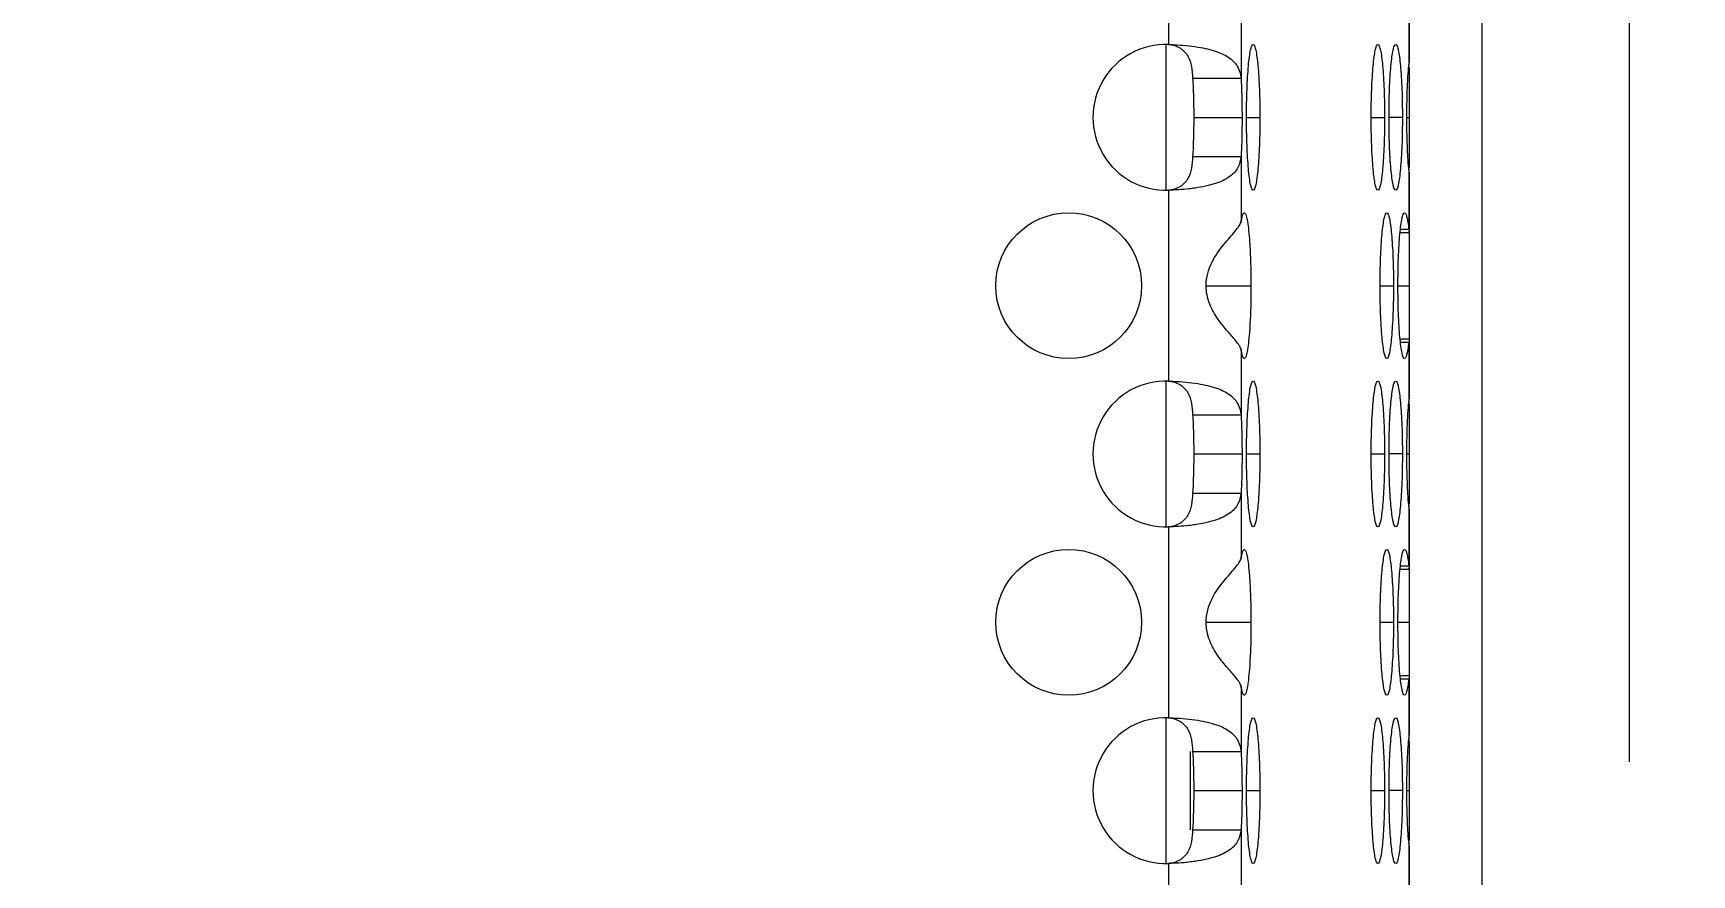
# Model space of a CAD drawing. Header units: millimetres. Extents: x 0 to 2524, y 0 to 1785.
# Drawn here: x 1441.5 to 1475.66, y 1371.59 to 1388.91 of the extents above; entities that cross this region are included whole.
import ezdxf

# ---------------------------------------------------------------- set-up
doc = ezdxf.new("R2010")
doc.units = ezdxf.units.MM
doc.header["$LTSCALE"] = 0.1
doc.layers.get('0').update_dxf_attribs({"lineweight": 13})
doc.layers.get('Defpoints').update_dxf_attribs({"lineweight": 9})
doc.layers.add('标注', color=251, linetype='Continuous', lineweight=9)
doc.styles.get("Standard").update_dxf_attribs({"font": 'arial.ttf'})
doc.dimstyles.new('STANDARD 8.5', dxfattribs={"dimscale": 8.5, "dimtxt": 2.5, "dimasz": 1.5, "dimexe": 0.5, "dimexo": 0.5, "dimgap": 0.5, "dimtad": 1, "dimtoh": 1, "dimdec": 1, "dimzin": 12, "dimdsep": 46, "dimtxsty": 'Standard', "dimcen": 0, "dimclrd": 256, "dimclre": 256, "dimclrt": 256, "dimadec": 0, "dimazin": 0, "dimtp": 0.01, "dimtm": 0.01, "dimtfac": 1, "dimtdec": 1, "dimtofl": 0, "dimtmove": 0, "dimatfit": 3, "dimfxl": 1, "dimtolj": 1, "dimtzin": 4, "dimlwd": -1, "dimlwe": -1, "dimarcsym": 0})

# ---------------------------------------------------------------- blocks, each defined once
blk = doc.blocks.new('*D14')
at = {"layer": 'Defpoints', "color": 0, "transparency": 16777216}
for p in [(1474.381, 1485.816), (1091.84, 1384.812), (1474.381, 1369.667)]:
    blk.add_point(p, dxfattribs=at)
at = {"layer": '标注', "transparency": 16777216}
for p, q in [((1091.84, 1389.062), (1091.84, 1490.066)), ((1474.381, 1373.917), (1474.381, 1490.066)), ((1104.59, 1485.816), (1461.631, 1485.816))]:
    blk.add_line(p, q, dxfattribs=at)
for points in [[(1104.59, 1487.941), (1104.59, 1483.691), (1091.84, 1485.816)], [(1461.631, 1487.941), (1461.631, 1483.691), (1474.381, 1485.816)]]:
    blk.add_solid(points, dxfattribs=at)
at = {"layer": '标注', "transparency": 16777216, "insert": (1283.111, 1500.923), "char_height": 21.25, "attachment_point": 5}
blk.add_mtext('\\A1;383', dxfattribs=at)
blk = doc.blocks.new('*D15')
at = {"layer": 'Defpoints', "color": 0, "transparency": 16777216}
for p in [(1469.84, 1414.968), (1531.24, 1414.968), (1469.84, 1206.968)]:
    blk.add_point(p, dxfattribs=at)
at = {"layer": '标注', "transparency": 16777216}
for p, q in [((1474.09, 1414.968), (1535.49, 1414.968)), ((1531.24, 1219.718), (1531.24, 1402.218)), ((1474.09, 1206.968), (1535.49, 1206.968))]:
    blk.add_line(p, q, dxfattribs=at)
for points in [[(1529.115, 1402.218), (1533.365, 1402.218), (1531.24, 1414.968)], [(1529.115, 1219.718), (1533.365, 1219.718), (1531.24, 1206.968)]]:
    blk.add_solid(points, dxfattribs=at)
at = {"layer": '标注', "transparency": 16777216, "insert": (1516.14, 1310.968), "char_height": 21.25, "attachment_point": 5, "rotation": 90}
blk.add_mtext('\\A1;208', dxfattribs=at)

msp = doc.modelspace()

# ---------------------------------------------------------------- linework, layer by layer
for p, q in [((1471.34, 1399.464), (1471.34, 1347.468)), ((1469.84, 1392.968), (1469.84, 1388.316)), ((1464.884, 1392.607), (1464.884, 1388.677)), ((1466.378, 1389.334), (1466.378, 1387.982)), ((1469.834, 1389.479), (1469.834, 1388.247)), ((1464.84, 1385.679), (1464.84, 1388.677)), ((1465.382, 1387.982), (1466.378, 1387.982)), ((1469.84, 1388.212), (1469.84, 1386.144)), ((1465.404, 1387.178), (1466.399, 1387.178)), ((1466.491, 1387.178), (1466.766, 1387.178)), ((1469.059, 1387.178), (1469.334, 1387.178)), ((1469.701, 1387.178), (1469.426, 1387.178)), ((1469.793, 1387.178), (1469.84, 1387.178)), ((1465.382, 1386.373), (1466.378, 1386.373)), ((1466.378, 1386.373), (1466.378, 1385.022)), ((1469.834, 1386.109), (1469.834, 1384.876)), ((1469.84, 1386.04), (1469.84, 1381.388)), ((1464.884, 1385.679), (1464.884, 1381.749)), ((1469.656, 1384.811), (1469.84, 1384.811)), ((1469.664, 1384.876), (1469.834, 1384.876)), ((1465.659, 1383.714), (1466.583, 1383.714)), ((1469.243, 1383.714), (1469.518, 1383.714)), ((1469.61, 1383.714), (1469.84, 1383.714)), ((1469.656, 1382.617), (1469.84, 1382.617)), ((1469.664, 1382.551), (1469.834, 1382.551)), ((1469.834, 1382.551), (1469.834, 1381.319)), ((1466.378, 1382.406), (1466.378, 1381.054)), ((1464.84, 1378.751), (1464.84, 1381.749)), ((1465.382, 1381.054), (1466.378, 1381.054)), ((1469.84, 1381.283), (1469.84, 1379.216)), ((1465.404, 1380.25), (1466.399, 1380.25)), ((1466.491, 1380.25), (1466.766, 1380.25)), ((1469.059, 1380.25), (1469.334, 1380.25)), ((1469.701, 1380.25), (1469.426, 1380.25)), ((1469.793, 1380.25), (1469.84, 1380.25)), ((1465.382, 1379.445), (1466.378, 1379.445)), ((1466.378, 1379.445), (1466.378, 1378.094)), ((1469.834, 1379.181), (1469.834, 1377.948)), ((1469.84, 1379.112), (1469.84, 1374.46)), ((1464.884, 1378.751), (1464.884, 1374.821)), ((1469.656, 1377.883), (1469.84, 1377.883)), ((1469.664, 1377.948), (1469.834, 1377.948)), ((1465.659, 1376.786), (1466.583, 1376.786)), ((1469.243, 1376.786), (1469.518, 1376.786)), ((1469.61, 1376.786), (1469.84, 1376.786)), ((1469.656, 1375.689), (1469.84, 1375.689)), ((1469.664, 1375.623), (1469.834, 1375.623)), ((1469.834, 1375.623), (1469.834, 1374.391)), ((1466.378, 1375.478), (1466.378, 1374.126)), ((1464.84, 1371.823), (1464.84, 1374.821)), ((1469.84, 1374.355), (1469.84, 1372.288)), ((1465.34, 1372.517), (1465.34, 1374.126)), ((1465.382, 1374.126), (1466.378, 1374.126)), ((1465.404, 1373.322), (1466.399, 1373.322)), ((1466.491, 1373.322), (1466.766, 1373.322)), ((1469.059, 1373.322), (1469.334, 1373.322)), ((1469.701, 1373.322), (1469.426, 1373.322)), ((1469.793, 1373.322), (1469.84, 1373.322)), ((1465.382, 1372.517), (1466.378, 1372.517)), ((1466.378, 1372.517), (1466.378, 1371.166)), ((1469.834, 1372.253), (1469.834, 1371.02)), ((1469.84, 1372.183), (1469.84, 1367.532)), ((1464.884, 1371.823), (1464.884, 1367.892))]:
    msp.add_line(p, q)
for centre in [(1462.829, 1383.714), (1462.829, 1376.786)]:
    msp.add_circle(centre, 1.5)
for centre, radius, start, end in [((1464.829, 1387.178), 1.5, 87.869, 272.131), ((1469.477, 1384.811), 0.364, 359.9629, 3.5416), ((1464.829, 1380.25), 1.5, 87.869, 272.131), ((1469.477, 1377.883), 0.364, 359.9629, 3.5416), ((1464.829, 1373.322), 1.5, 87.869, 272.131)]:
    msp.add_arc(centre, radius, start, end)
for points, knots in [([(1464.884, 1388.677), (1464.942, 1388.676), (1465.164, 1388.667), (1465.386, 1388.644), (1465.547, 1388.615)], [0, 0, 0, 0, 0.26075, 1, 1, 1, 1]), ([(1464.884, 1388.677), (1464.97, 1388.672), (1465.133, 1388.625), (1465.301, 1388.444), (1465.367, 1388.218), (1465.379, 1388.062), (1465.382, 1387.982)], [0, 0, 0, 0, 0.269848, 0.508925, 0.747331, 1, 1, 1, 1]), ([(1465.547, 1388.615), (1465.673, 1388.592), (1465.894, 1388.538), (1466.17, 1388.402), (1466.336, 1388.206), (1466.37, 1388.055), (1466.378, 1387.982)], [0, 0, 0, 0, 0.340672, 0.601065, 0.805666, 1, 1, 1, 1]), ([(1466.491, 1387.178), (1466.491, 1387.369), (1466.496, 1387.647), (1466.513, 1388.001), (1466.529, 1388.226), (1466.548, 1388.408), (1466.572, 1388.55), (1466.591, 1388.629), (1466.616, 1388.678), (1466.629, 1388.678)], [0, 0, 0, 0, 0.378061, 0.549104, 0.69914, 0.822666, 0.915357, 0.974025, 1, 1, 1, 1]), ([(1466.629, 1388.678), (1466.642, 1388.678), (1466.667, 1388.629), (1466.685, 1388.55), (1466.709, 1388.408), (1466.728, 1388.226), (1466.745, 1388.001), (1466.762, 1387.647), (1466.766, 1387.369), (1466.766, 1387.178)], [0, 0, 0, 0, 0.025975, 0.084643, 0.177334, 0.30086, 0.450896, 0.621939, 1, 1, 1, 1]), ([(1469.059, 1387.178), (1469.059, 1387.369), (1469.064, 1387.647), (1469.081, 1388.001), (1469.097, 1388.226), (1469.116, 1388.408), (1469.14, 1388.55), (1469.159, 1388.629), (1469.184, 1388.678), (1469.197, 1388.678)], [0, 0, 0, 0, 0.378061, 0.549104, 0.69914, 0.822666, 0.915357, 0.974025, 1, 1, 1, 1]), ([(1469.197, 1388.678), (1469.21, 1388.678), (1469.235, 1388.629), (1469.254, 1388.55), (1469.277, 1388.408), (1469.296, 1388.226), (1469.313, 1388.001), (1469.33, 1387.647), (1469.334, 1387.369), (1469.334, 1387.178)], [0, 0, 0, 0, 0.025975, 0.084643, 0.177334, 0.30086, 0.450896, 0.621939, 1, 1, 1, 1]), ([(1469.426, 1387.178), (1469.426, 1387.369), (1469.431, 1387.647), (1469.448, 1388.001), (1469.464, 1388.226), (1469.483, 1388.408), (1469.507, 1388.55), (1469.526, 1388.629), (1469.551, 1388.678), (1469.564, 1388.678)], [0, 0, 0, 0, 0.378061, 0.549104, 0.69914, 0.822666, 0.915357, 0.974025, 1, 1, 1, 1]), ([(1469.564, 1388.678), (1469.577, 1388.678), (1469.602, 1388.629), (1469.62, 1388.55), (1469.644, 1388.408), (1469.663, 1388.226), (1469.68, 1388.001), (1469.697, 1387.647), (1469.701, 1387.369), (1469.701, 1387.178)], [0, 0, 0, 0, 0.025975, 0.084643, 0.177334, 0.30086, 0.450896, 0.621939, 1, 1, 1, 1]), ([(1469.812, 1387.934), (1469.813, 1387.962), (1469.819, 1388.067), (1469.827, 1388.171), (1469.834, 1388.247)], [0, 0, 0, 0, 0.268693, 1, 1, 1, 1]), ([(1465.382, 1387.982), (1465.386, 1387.92), (1465.399, 1387.652), (1465.404, 1387.384), (1465.404, 1387.178)], [0, 0, 0, 0, 0.231862, 1, 1, 1, 1]), ([(1466.378, 1387.982), (1466.382, 1387.92), (1466.395, 1387.652), (1466.399, 1387.384), (1466.399, 1387.178)], [0, 0, 0, 0, 0.231862, 1, 1, 1, 1]), ([(1469.793, 1387.178), (1469.793, 1387.244), (1469.795, 1387.496), (1469.802, 1387.748), (1469.812, 1387.934)], [0, 0, 0, 0, 0.260947, 1, 1, 1, 1]), ([(1465.404, 1387.178), (1465.404, 1387.108), (1465.402, 1386.839), (1465.394, 1386.571), (1465.382, 1386.373)], [0, 0, 0, 0, 0.262571, 1, 1, 1, 1]), ([(1466.399, 1387.178), (1466.399, 1387.108), (1466.398, 1386.839), (1466.39, 1386.571), (1466.378, 1386.373)], [0, 0, 0, 0, 0.262571, 1, 1, 1, 1]), ([(1466.629, 1385.678), (1466.616, 1385.678), (1466.591, 1385.727), (1466.572, 1385.806), (1466.548, 1385.947), (1466.529, 1386.13), (1466.513, 1386.355), (1466.496, 1386.708), (1466.491, 1386.987), (1466.491, 1387.178)], [0, 0, 0, 0, 0.025975, 0.084643, 0.177334, 0.30086, 0.450896, 0.621939, 1, 1, 1, 1]), ([(1466.766, 1387.178), (1466.766, 1386.987), (1466.762, 1386.708), (1466.745, 1386.355), (1466.728, 1386.13), (1466.709, 1385.947), (1466.685, 1385.806), (1466.667, 1385.727), (1466.642, 1385.678), (1466.629, 1385.678)], [0, 0, 0, 0, 0.378061, 0.549104, 0.69914, 0.822666, 0.915357, 0.974025, 1, 1, 1, 1]), ([(1469.197, 1385.678), (1469.184, 1385.678), (1469.159, 1385.727), (1469.14, 1385.806), (1469.116, 1385.947), (1469.097, 1386.13), (1469.081, 1386.355), (1469.064, 1386.708), (1469.059, 1386.987), (1469.059, 1387.178)], [0, 0, 0, 0, 0.025975, 0.084643, 0.177334, 0.30086, 0.450896, 0.621939, 1, 1, 1, 1]), ([(1469.334, 1387.178), (1469.334, 1386.987), (1469.33, 1386.708), (1469.313, 1386.355), (1469.296, 1386.13), (1469.277, 1385.947), (1469.254, 1385.806), (1469.235, 1385.727), (1469.21, 1385.678), (1469.197, 1385.678)], [0, 0, 0, 0, 0.378061, 0.549104, 0.69914, 0.822666, 0.915357, 0.974025, 1, 1, 1, 1]), ([(1469.564, 1385.678), (1469.551, 1385.678), (1469.526, 1385.727), (1469.507, 1385.806), (1469.483, 1385.947), (1469.464, 1386.13), (1469.448, 1386.355), (1469.431, 1386.708), (1469.426, 1386.987), (1469.426, 1387.178)], [0, 0, 0, 0, 0.025975, 0.084643, 0.177334, 0.30086, 0.450896, 0.621939, 1, 1, 1, 1]), ([(1469.701, 1387.178), (1469.701, 1386.987), (1469.697, 1386.708), (1469.68, 1386.355), (1469.663, 1386.13), (1469.644, 1385.947), (1469.62, 1385.806), (1469.602, 1385.727), (1469.577, 1385.678), (1469.564, 1385.678)], [0, 0, 0, 0, 0.378061, 0.549104, 0.69914, 0.822666, 0.915357, 0.974025, 1, 1, 1, 1]), ([(1469.812, 1386.422), (1469.809, 1386.481), (1469.797, 1386.733), (1469.793, 1386.985), (1469.793, 1387.178)], [0, 0, 0, 0, 0.234472, 1, 1, 1, 1]), ([(1465.382, 1386.373), (1465.379, 1386.294), (1465.367, 1386.138), (1465.301, 1385.912), (1465.133, 1385.731), (1464.97, 1385.684), (1464.884, 1385.679)], [0, 0, 0, 0, 0.252669, 0.491075, 0.730152, 1, 1, 1, 1]), ([(1466.378, 1386.373), (1466.37, 1386.296), (1466.331, 1386.134), (1466.139, 1385.929), (1465.826, 1385.795), (1465.578, 1385.744), (1465.436, 1385.723)], [0, 0, 0, 0, 0.187934, 0.389412, 0.653518, 1, 1, 1, 1]), ([(1469.834, 1386.109), (1469.832, 1386.133), (1469.823, 1386.237), (1469.816, 1386.341), (1469.812, 1386.422)], [0, 0, 0, 0, 0.23003, 1, 1, 1, 1]), ([(1465.436, 1385.723), (1465.392, 1385.716), (1465.209, 1385.693), (1465.024, 1385.682), (1464.884, 1385.679)], [0, 0, 0, 0, 0.240329, 1, 1, 1, 1]), ([(1466.378, 1385.022), (1466.386, 1385.07), (1466.399, 1385.133), (1466.421, 1385.196), (1466.438, 1385.214), (1466.445, 1385.214)], [0, 0, 0, 0, 0.703021, 0.89747, 1, 1, 1, 1]), ([(1466.445, 1385.214), (1466.451, 1385.214), (1466.465, 1385.202), (1466.486, 1385.155), (1466.51, 1385.052), (1466.533, 1384.884), (1466.545, 1384.751), (1466.551, 1384.675)], [0, 0, 0, 0, 0.031341, 0.086252, 0.282309, 0.591231, 1, 1, 1, 1]), ([(1469.243, 1383.714), (1469.243, 1383.905), (1469.247, 1384.183), (1469.264, 1384.537), (1469.281, 1384.762), (1469.3, 1384.944), (1469.324, 1385.086), (1469.342, 1385.165), (1469.367, 1385.214), (1469.38, 1385.214)], [0, 0, 0, 0, 0.378061, 0.549104, 0.69914, 0.822666, 0.915357, 0.974025, 1, 1, 1, 1]), ([(1469.38, 1385.214), (1469.393, 1385.214), (1469.418, 1385.165), (1469.437, 1385.086), (1469.461, 1384.944), (1469.48, 1384.762), (1469.496, 1384.537), (1469.513, 1384.183), (1469.518, 1383.905), (1469.518, 1383.714)], [0, 0, 0, 0, 0.025975, 0.084643, 0.177334, 0.30086, 0.450896, 0.621939, 1, 1, 1, 1]), ([(1469.61, 1383.714), (1469.61, 1383.905), (1469.614, 1384.183), (1469.631, 1384.537), (1469.648, 1384.762), (1469.667, 1384.944), (1469.69, 1385.086), (1469.709, 1385.165), (1469.734, 1385.214), (1469.747, 1385.214)], [0, 0, 0, 0, 0.378091, 0.549102, 0.699135, 0.822703, 0.915354, 0.974034, 1, 1, 1, 1]), ([(1469.747, 1385.214), (1469.758, 1385.214), (1469.78, 1385.179), (1469.797, 1385.116), (1469.818, 1385.008), (1469.829, 1384.925), (1469.834, 1384.876)], [0, 0, 0, 0, 0.09025, 0.284512, 0.590784, 1, 1, 1, 1]), ([(1465.659, 1383.714), (1465.659, 1383.88), (1465.75, 1384.198), (1466.005, 1384.55), (1466.215, 1384.778), (1466.332, 1384.928), (1466.369, 1384.992), (1466.378, 1385.022)], [0, 0, 0, 0, 0.328302, 0.624267, 0.855243, 0.9388, 1, 1, 1, 1]), ([(1466.551, 1384.675), (1466.556, 1384.604), (1466.576, 1384.284), (1466.583, 1383.963), (1466.583, 1383.714)], [0, 0, 0, 0, 0.222586, 1, 1, 1, 1]), ([(1466.27, 1382.579), (1466.216, 1382.645), (1466.089, 1382.786), (1465.892, 1383.026), (1465.712, 1383.335), (1465.659, 1383.586), (1465.659, 1383.714)], [0, 0, 0, 0, 0.191634, 0.432587, 0.707752, 1, 1, 1, 1]), ([(1466.583, 1383.714), (1466.583, 1383.628), (1466.58, 1383.307), (1466.569, 1382.986), (1466.551, 1382.753)], [0, 0, 0, 0, 0.269371, 1, 1, 1, 1]), ([(1469.38, 1382.214), (1469.367, 1382.214), (1469.342, 1382.263), (1469.324, 1382.342), (1469.3, 1382.483), (1469.281, 1382.666), (1469.264, 1382.891), (1469.247, 1383.244), (1469.243, 1383.523), (1469.243, 1383.714)], [0, 0, 0, 0, 0.025975, 0.084643, 0.177334, 0.30086, 0.450896, 0.621939, 1, 1, 1, 1]), ([(1469.518, 1383.714), (1469.518, 1383.523), (1469.513, 1383.244), (1469.496, 1382.891), (1469.48, 1382.666), (1469.461, 1382.483), (1469.437, 1382.342), (1469.418, 1382.263), (1469.393, 1382.214), (1469.38, 1382.214)], [0, 0, 0, 0, 0.378061, 0.549104, 0.69914, 0.822666, 0.915357, 0.974025, 1, 1, 1, 1]), ([(1469.747, 1382.214), (1469.734, 1382.214), (1469.709, 1382.263), (1469.69, 1382.342), (1469.667, 1382.483), (1469.648, 1382.666), (1469.631, 1382.891), (1469.614, 1383.244), (1469.61, 1383.522), (1469.61, 1383.714)], [0, 0, 0, 0, 0.025966, 0.084646, 0.177297, 0.300865, 0.450898, 0.621909, 1, 1, 1, 1]), ([(1466.551, 1382.753), (1466.545, 1382.677), (1466.533, 1382.544), (1466.51, 1382.376), (1466.486, 1382.273), (1466.465, 1382.226), (1466.451, 1382.214), (1466.445, 1382.214)], [0, 0, 0, 0, 0.408769, 0.717691, 0.913748, 0.968659, 1, 1, 1, 1]), ([(1466.378, 1382.406), (1466.37, 1382.434), (1466.336, 1382.495), (1466.294, 1382.549), (1466.27, 1382.579)], [0, 0, 0, 0, 0.425703, 1, 1, 1, 1]), ([(1469.834, 1382.551), (1469.831, 1382.523), (1469.82, 1382.434), (1469.806, 1382.344), (1469.789, 1382.285)], [0, 0, 0, 0, 0.31058, 1, 1, 1, 1]), ([(1466.445, 1382.214), (1466.438, 1382.214), (1466.421, 1382.231), (1466.399, 1382.295), (1466.386, 1382.358), (1466.378, 1382.406)], [0, 0, 0, 0, 0.10253, 0.296979, 1, 1, 1, 1]), ([(1469.789, 1382.285), (1469.784, 1382.266), (1469.777, 1382.242), (1469.756, 1382.214), (1469.747, 1382.214)], [0, 0, 0, 0, 0.6731, 1, 1, 1, 1]), ([(1464.884, 1381.749), (1464.942, 1381.748), (1465.164, 1381.739), (1465.386, 1381.716), (1465.547, 1381.687)], [0, 0, 0, 0, 0.26075, 1, 1, 1, 1]), ([(1464.884, 1381.749), (1464.97, 1381.744), (1465.133, 1381.697), (1465.301, 1381.516), (1465.367, 1381.289), (1465.379, 1381.134), (1465.382, 1381.054)], [0, 0, 0, 0, 0.269848, 0.508925, 0.747331, 1, 1, 1, 1]), ([(1466.491, 1380.25), (1466.491, 1380.441), (1466.496, 1380.719), (1466.513, 1381.073), (1466.529, 1381.298), (1466.548, 1381.48), (1466.572, 1381.622), (1466.591, 1381.701), (1466.616, 1381.75), (1466.629, 1381.75)], [0, 0, 0, 0, 0.378061, 0.549104, 0.69914, 0.822666, 0.915357, 0.974025, 1, 1, 1, 1]), ([(1466.629, 1381.75), (1466.642, 1381.75), (1466.667, 1381.701), (1466.685, 1381.622), (1466.709, 1381.48), (1466.728, 1381.298), (1466.745, 1381.073), (1466.762, 1380.719), (1466.766, 1380.441), (1466.766, 1380.25)], [0, 0, 0, 0, 0.025975, 0.084643, 0.177334, 0.30086, 0.450896, 0.621939, 1, 1, 1, 1]), ([(1469.059, 1380.25), (1469.059, 1380.441), (1469.064, 1380.719), (1469.081, 1381.073), (1469.097, 1381.298), (1469.116, 1381.48), (1469.14, 1381.622), (1469.159, 1381.701), (1469.184, 1381.75), (1469.197, 1381.75)], [0, 0, 0, 0, 0.378061, 0.549104, 0.69914, 0.822666, 0.915357, 0.974025, 1, 1, 1, 1]), ([(1469.197, 1381.75), (1469.21, 1381.75), (1469.235, 1381.701), (1469.254, 1381.622), (1469.277, 1381.48), (1469.296, 1381.298), (1469.313, 1381.073), (1469.33, 1380.719), (1469.334, 1380.441), (1469.334, 1380.25)], [0, 0, 0, 0, 0.025975, 0.084643, 0.177334, 0.30086, 0.450896, 0.621939, 1, 1, 1, 1]), ([(1469.426, 1380.25), (1469.426, 1380.441), (1469.431, 1380.719), (1469.448, 1381.073), (1469.464, 1381.298), (1469.483, 1381.48), (1469.507, 1381.622), (1469.526, 1381.701), (1469.551, 1381.75), (1469.564, 1381.75)], [0, 0, 0, 0, 0.378061, 0.549104, 0.69914, 0.822666, 0.915357, 0.974025, 1, 1, 1, 1]), ([(1469.564, 1381.75), (1469.577, 1381.75), (1469.602, 1381.701), (1469.62, 1381.622), (1469.644, 1381.48), (1469.663, 1381.298), (1469.68, 1381.073), (1469.697, 1380.719), (1469.701, 1380.441), (1469.701, 1380.25)], [0, 0, 0, 0, 0.025975, 0.084643, 0.177334, 0.30086, 0.450896, 0.621939, 1, 1, 1, 1]), ([(1465.547, 1381.687), (1465.673, 1381.664), (1465.894, 1381.61), (1466.17, 1381.474), (1466.336, 1381.278), (1466.37, 1381.127), (1466.378, 1381.054)], [0, 0, 0, 0, 0.340672, 0.601065, 0.805666, 1, 1, 1, 1]), ([(1465.382, 1381.054), (1465.386, 1380.992), (1465.399, 1380.724), (1465.404, 1380.456), (1465.404, 1380.25)], [0, 0, 0, 0, 0.231862, 1, 1, 1, 1]), ([(1466.378, 1381.054), (1466.382, 1380.992), (1466.395, 1380.724), (1466.399, 1380.456), (1466.399, 1380.25)], [0, 0, 0, 0, 0.231862, 1, 1, 1, 1]), ([(1469.812, 1381.006), (1469.813, 1381.034), (1469.819, 1381.138), (1469.827, 1381.243), (1469.834, 1381.319)], [0, 0, 0, 0, 0.268693, 1, 1, 1, 1]), ([(1469.793, 1380.25), (1469.793, 1380.316), (1469.795, 1380.568), (1469.802, 1380.82), (1469.812, 1381.006)], [0, 0, 0, 0, 0.260947, 1, 1, 1, 1]), ([(1465.404, 1380.25), (1465.404, 1380.179), (1465.402, 1379.911), (1465.394, 1379.643), (1465.382, 1379.445)], [0, 0, 0, 0, 0.262571, 1, 1, 1, 1]), ([(1466.399, 1380.25), (1466.399, 1380.179), (1466.398, 1379.911), (1466.39, 1379.643), (1466.378, 1379.445)], [0, 0, 0, 0, 0.262571, 1, 1, 1, 1]), ([(1466.629, 1378.75), (1466.616, 1378.75), (1466.591, 1378.799), (1466.572, 1378.877), (1466.548, 1379.019), (1466.529, 1379.202), (1466.513, 1379.427), (1466.496, 1379.78), (1466.491, 1380.058), (1466.491, 1380.25)], [0, 0, 0, 0, 0.025975, 0.084643, 0.177334, 0.30086, 0.450896, 0.621939, 1, 1, 1, 1]), ([(1466.766, 1380.25), (1466.766, 1380.058), (1466.762, 1379.78), (1466.745, 1379.427), (1466.728, 1379.202), (1466.709, 1379.019), (1466.685, 1378.877), (1466.667, 1378.799), (1466.642, 1378.75), (1466.629, 1378.75)], [0, 0, 0, 0, 0.378061, 0.549104, 0.69914, 0.822666, 0.915357, 0.974025, 1, 1, 1, 1]), ([(1469.197, 1378.75), (1469.184, 1378.75), (1469.159, 1378.799), (1469.14, 1378.877), (1469.116, 1379.019), (1469.097, 1379.202), (1469.081, 1379.427), (1469.064, 1379.78), (1469.059, 1380.058), (1469.059, 1380.25)], [0, 0, 0, 0, 0.025975, 0.084643, 0.177334, 0.30086, 0.450896, 0.621939, 1, 1, 1, 1]), ([(1469.334, 1380.25), (1469.334, 1380.058), (1469.33, 1379.78), (1469.313, 1379.427), (1469.296, 1379.202), (1469.277, 1379.019), (1469.254, 1378.877), (1469.235, 1378.799), (1469.21, 1378.75), (1469.197, 1378.75)], [0, 0, 0, 0, 0.378061, 0.549104, 0.69914, 0.822666, 0.915357, 0.974025, 1, 1, 1, 1]), ([(1469.564, 1378.75), (1469.551, 1378.75), (1469.526, 1378.799), (1469.507, 1378.877), (1469.483, 1379.019), (1469.464, 1379.202), (1469.448, 1379.427), (1469.431, 1379.78), (1469.426, 1380.058), (1469.426, 1380.25)], [0, 0, 0, 0, 0.025975, 0.084643, 0.177334, 0.30086, 0.450896, 0.621939, 1, 1, 1, 1]), ([(1469.701, 1380.25), (1469.701, 1380.058), (1469.697, 1379.78), (1469.68, 1379.427), (1469.663, 1379.202), (1469.644, 1379.019), (1469.62, 1378.877), (1469.602, 1378.799), (1469.577, 1378.75), (1469.564, 1378.75)], [0, 0, 0, 0, 0.378061, 0.549104, 0.69914, 0.822666, 0.915357, 0.974025, 1, 1, 1, 1]), ([(1469.812, 1379.494), (1469.809, 1379.553), (1469.797, 1379.805), (1469.793, 1380.057), (1469.793, 1380.25)], [0, 0, 0, 0, 0.234472, 1, 1, 1, 1]), ([(1465.382, 1379.445), (1465.379, 1379.365), (1465.367, 1379.21), (1465.301, 1378.984), (1465.133, 1378.803), (1464.97, 1378.756), (1464.884, 1378.751)], [0, 0, 0, 0, 0.252669, 0.491075, 0.730152, 1, 1, 1, 1]), ([(1466.378, 1379.445), (1466.37, 1379.368), (1466.331, 1379.206), (1466.139, 1379.001), (1465.826, 1378.867), (1465.578, 1378.815), (1465.436, 1378.795)], [0, 0, 0, 0, 0.187934, 0.389412, 0.653518, 1, 1, 1, 1]), ([(1469.834, 1379.181), (1469.832, 1379.205), (1469.823, 1379.309), (1469.816, 1379.413), (1469.812, 1379.494)], [0, 0, 0, 0, 0.23003, 1, 1, 1, 1]), ([(1465.436, 1378.795), (1465.392, 1378.788), (1465.209, 1378.765), (1465.024, 1378.754), (1464.884, 1378.751)], [0, 0, 0, 0, 0.240329, 1, 1, 1, 1]), ([(1465.659, 1376.786), (1465.659, 1376.952), (1465.75, 1377.27), (1466.005, 1377.622), (1466.215, 1377.85), (1466.332, 1377.999), (1466.369, 1378.064), (1466.378, 1378.094)], [0, 0, 0, 0, 0.328302, 0.624267, 0.855243, 0.9388, 1, 1, 1, 1]), ([(1466.378, 1378.094), (1466.386, 1378.142), (1466.399, 1378.205), (1466.421, 1378.268), (1466.438, 1378.286), (1466.445, 1378.286)], [0, 0, 0, 0, 0.703021, 0.89747, 1, 1, 1, 1]), ([(1466.445, 1378.286), (1466.451, 1378.286), (1466.465, 1378.274), (1466.486, 1378.226), (1466.51, 1378.124), (1466.533, 1377.956), (1466.545, 1377.822), (1466.551, 1377.747)], [0, 0, 0, 0, 0.031341, 0.086252, 0.282309, 0.591231, 1, 1, 1, 1]), ([(1469.243, 1376.786), (1469.243, 1376.977), (1469.247, 1377.255), (1469.264, 1377.608), (1469.281, 1377.834), (1469.3, 1378.016), (1469.324, 1378.158), (1469.342, 1378.237), (1469.367, 1378.286), (1469.38, 1378.286)], [0, 0, 0, 0, 0.378061, 0.549104, 0.69914, 0.822666, 0.915357, 0.974025, 1, 1, 1, 1]), ([(1469.38, 1378.286), (1469.393, 1378.286), (1469.418, 1378.237), (1469.437, 1378.158), (1469.461, 1378.016), (1469.48, 1377.834), (1469.496, 1377.608), (1469.513, 1377.255), (1469.518, 1376.977), (1469.518, 1376.786)], [0, 0, 0, 0, 0.025975, 0.084643, 0.177334, 0.30086, 0.450896, 0.621939, 1, 1, 1, 1]), ([(1469.61, 1376.786), (1469.61, 1376.977), (1469.614, 1377.255), (1469.631, 1377.608), (1469.648, 1377.834), (1469.667, 1378.016), (1469.69, 1378.158), (1469.709, 1378.237), (1469.734, 1378.286), (1469.747, 1378.286)], [0, 0, 0, 0, 0.378091, 0.549102, 0.699135, 0.822703, 0.915354, 0.974034, 1, 1, 1, 1]), ([(1469.747, 1378.286), (1469.758, 1378.286), (1469.78, 1378.25), (1469.797, 1378.188), (1469.818, 1378.08), (1469.829, 1377.996), (1469.834, 1377.948)], [0, 0, 0, 0, 0.09025, 0.284512, 0.590784, 1, 1, 1, 1]), ([(1466.551, 1377.747), (1466.556, 1377.675), (1466.576, 1377.356), (1466.583, 1377.035), (1466.583, 1376.786)], [0, 0, 0, 0, 0.222586, 1, 1, 1, 1]), ([(1466.27, 1375.651), (1466.216, 1375.716), (1466.089, 1375.857), (1465.892, 1376.098), (1465.712, 1376.407), (1465.659, 1376.657), (1465.659, 1376.786)], [0, 0, 0, 0, 0.191634, 0.432587, 0.707752, 1, 1, 1, 1]), ([(1466.583, 1376.786), (1466.583, 1376.699), (1466.58, 1376.379), (1466.569, 1376.058), (1466.551, 1375.825)], [0, 0, 0, 0, 0.269371, 1, 1, 1, 1]), ([(1469.38, 1375.286), (1469.367, 1375.286), (1469.342, 1375.334), (1469.324, 1375.413), (1469.3, 1375.555), (1469.281, 1375.738), (1469.264, 1375.963), (1469.247, 1376.316), (1469.243, 1376.594), (1469.243, 1376.786)], [0, 0, 0, 0, 0.025975, 0.084643, 0.177334, 0.30086, 0.450896, 0.621939, 1, 1, 1, 1]), ([(1469.518, 1376.786), (1469.518, 1376.594), (1469.513, 1376.316), (1469.496, 1375.963), (1469.48, 1375.738), (1469.461, 1375.555), (1469.437, 1375.413), (1469.418, 1375.334), (1469.393, 1375.286), (1469.38, 1375.286)], [0, 0, 0, 0, 0.378061, 0.549104, 0.69914, 0.822666, 0.915357, 0.974025, 1, 1, 1, 1]), ([(1469.747, 1375.286), (1469.734, 1375.286), (1469.709, 1375.335), (1469.69, 1375.413), (1469.667, 1375.555), (1469.648, 1375.738), (1469.631, 1375.963), (1469.614, 1376.316), (1469.61, 1376.594), (1469.61, 1376.786)], [0, 0, 0, 0, 0.025966, 0.084646, 0.177297, 0.300865, 0.450898, 0.621909, 1, 1, 1, 1]), ([(1466.378, 1375.478), (1466.37, 1375.505), (1466.336, 1375.566), (1466.294, 1375.621), (1466.27, 1375.651)], [0, 0, 0, 0, 0.425703, 1, 1, 1, 1]), ([(1466.551, 1375.825), (1466.545, 1375.749), (1466.533, 1375.616), (1466.51, 1375.448), (1466.486, 1375.345), (1466.465, 1375.298), (1466.451, 1375.286), (1466.445, 1375.286)], [0, 0, 0, 0, 0.408769, 0.717691, 0.913748, 0.968659, 1, 1, 1, 1]), ([(1469.834, 1375.623), (1469.831, 1375.595), (1469.82, 1375.506), (1469.806, 1375.416), (1469.789, 1375.356)], [0, 0, 0, 0, 0.31058, 1, 1, 1, 1]), ([(1466.445, 1375.286), (1466.438, 1375.286), (1466.421, 1375.303), (1466.399, 1375.367), (1466.386, 1375.429), (1466.378, 1375.478)], [0, 0, 0, 0, 0.10253, 0.296979, 1, 1, 1, 1]), ([(1469.789, 1375.356), (1469.784, 1375.338), (1469.777, 1375.313), (1469.756, 1375.286), (1469.747, 1375.286)], [0, 0, 0, 0, 0.6731, 1, 1, 1, 1]), ([(1464.884, 1374.821), (1464.942, 1374.819), (1465.164, 1374.811), (1465.386, 1374.788), (1465.547, 1374.759)], [0, 0, 0, 0, 0.26075, 1, 1, 1, 1]), ([(1464.884, 1374.821), (1464.97, 1374.815), (1465.133, 1374.769), (1465.301, 1374.588), (1465.367, 1374.361), (1465.379, 1374.206), (1465.382, 1374.126)], [0, 0, 0, 0, 0.269848, 0.508925, 0.747331, 1, 1, 1, 1]), ([(1465.547, 1374.759), (1465.673, 1374.736), (1465.894, 1374.682), (1466.17, 1374.546), (1466.336, 1374.349), (1466.37, 1374.199), (1466.378, 1374.126)], [0, 0, 0, 0, 0.340672, 0.601065, 0.805666, 1, 1, 1, 1]), ([(1466.491, 1373.322), (1466.491, 1373.513), (1466.496, 1373.791), (1466.513, 1374.144), (1466.529, 1374.369), (1466.548, 1374.552), (1466.572, 1374.694), (1466.591, 1374.773), (1466.616, 1374.822), (1466.629, 1374.822)], [0, 0, 0, 0, 0.378061, 0.549104, 0.69914, 0.822666, 0.915357, 0.974025, 1, 1, 1, 1]), ([(1466.629, 1374.822), (1466.642, 1374.822), (1466.667, 1374.773), (1466.685, 1374.694), (1466.709, 1374.552), (1466.728, 1374.369), (1466.745, 1374.144), (1466.762, 1373.791), (1466.766, 1373.513), (1466.766, 1373.322)], [0, 0, 0, 0, 0.025975, 0.084643, 0.177334, 0.30086, 0.450896, 0.621939, 1, 1, 1, 1]), ([(1469.059, 1373.322), (1469.059, 1373.513), (1469.064, 1373.791), (1469.081, 1374.144), (1469.097, 1374.369), (1469.116, 1374.552), (1469.14, 1374.694), (1469.159, 1374.773), (1469.184, 1374.822), (1469.197, 1374.822)], [0, 0, 0, 0, 0.378061, 0.549104, 0.69914, 0.822666, 0.915357, 0.974025, 1, 1, 1, 1]), ([(1469.197, 1374.822), (1469.21, 1374.822), (1469.235, 1374.773), (1469.254, 1374.694), (1469.277, 1374.552), (1469.296, 1374.369), (1469.313, 1374.144), (1469.33, 1373.791), (1469.334, 1373.513), (1469.334, 1373.322)], [0, 0, 0, 0, 0.025975, 0.084643, 0.177334, 0.30086, 0.450896, 0.621939, 1, 1, 1, 1]), ([(1469.426, 1373.322), (1469.426, 1373.513), (1469.431, 1373.791), (1469.448, 1374.144), (1469.464, 1374.369), (1469.483, 1374.552), (1469.507, 1374.694), (1469.526, 1374.773), (1469.551, 1374.822), (1469.564, 1374.822)], [0, 0, 0, 0, 0.378061, 0.549104, 0.69914, 0.822666, 0.915357, 0.974025, 1, 1, 1, 1]), ([(1469.564, 1374.822), (1469.577, 1374.822), (1469.602, 1374.773), (1469.62, 1374.694), (1469.644, 1374.552), (1469.663, 1374.369), (1469.68, 1374.144), (1469.697, 1373.791), (1469.701, 1373.513), (1469.701, 1373.322)], [0, 0, 0, 0, 0.025975, 0.084643, 0.177334, 0.30086, 0.450896, 0.621939, 1, 1, 1, 1]), ([(1469.812, 1374.078), (1469.813, 1374.106), (1469.819, 1374.21), (1469.827, 1374.315), (1469.834, 1374.391)], [0, 0, 0, 0, 0.268693, 1, 1, 1, 1]), ([(1465.382, 1374.126), (1465.386, 1374.064), (1465.399, 1373.796), (1465.404, 1373.528), (1465.404, 1373.322)], [0, 0, 0, 0, 0.231862, 1, 1, 1, 1]), ([(1466.378, 1374.126), (1466.382, 1374.064), (1466.395, 1373.796), (1466.399, 1373.528), (1466.399, 1373.322)], [0, 0, 0, 0, 0.231862, 1, 1, 1, 1]), ([(1469.793, 1373.322), (1469.793, 1373.387), (1469.795, 1373.64), (1469.802, 1373.892), (1469.812, 1374.078)], [0, 0, 0, 0, 0.260947, 1, 1, 1, 1]), ([(1465.404, 1373.322), (1465.404, 1373.251), (1465.402, 1372.983), (1465.394, 1372.715), (1465.382, 1372.517)], [0, 0, 0, 0, 0.262571, 1, 1, 1, 1]), ([(1466.399, 1373.322), (1466.399, 1373.251), (1466.398, 1372.983), (1466.39, 1372.715), (1466.378, 1372.517)], [0, 0, 0, 0, 0.262571, 1, 1, 1, 1]), ([(1466.629, 1371.822), (1466.616, 1371.822), (1466.591, 1371.87), (1466.572, 1371.949), (1466.548, 1372.091), (1466.529, 1372.274), (1466.513, 1372.499), (1466.496, 1372.852), (1466.491, 1373.13), (1466.491, 1373.322)], [0, 0, 0, 0, 0.025975, 0.084643, 0.177334, 0.30086, 0.450896, 0.621939, 1, 1, 1, 1]), ([(1466.766, 1373.322), (1466.766, 1373.13), (1466.762, 1372.852), (1466.745, 1372.499), (1466.728, 1372.274), (1466.709, 1372.091), (1466.685, 1371.949), (1466.667, 1371.87), (1466.642, 1371.822), (1466.629, 1371.822)], [0, 0, 0, 0, 0.378061, 0.549104, 0.69914, 0.822666, 0.915357, 0.974025, 1, 1, 1, 1]), ([(1469.197, 1371.822), (1469.184, 1371.822), (1469.159, 1371.87), (1469.14, 1371.949), (1469.116, 1372.091), (1469.097, 1372.274), (1469.081, 1372.499), (1469.064, 1372.852), (1469.059, 1373.13), (1469.059, 1373.322)], [0, 0, 0, 0, 0.025975, 0.084643, 0.177334, 0.30086, 0.450896, 0.621939, 1, 1, 1, 1]), ([(1469.334, 1373.322), (1469.334, 1373.13), (1469.33, 1372.852), (1469.313, 1372.499), (1469.296, 1372.274), (1469.277, 1372.091), (1469.254, 1371.949), (1469.235, 1371.87), (1469.21, 1371.822), (1469.197, 1371.822)], [0, 0, 0, 0, 0.378061, 0.549104, 0.69914, 0.822666, 0.915357, 0.974025, 1, 1, 1, 1]), ([(1469.564, 1371.822), (1469.551, 1371.822), (1469.526, 1371.87), (1469.507, 1371.949), (1469.483, 1372.091), (1469.464, 1372.274), (1469.448, 1372.499), (1469.431, 1372.852), (1469.426, 1373.13), (1469.426, 1373.322)], [0, 0, 0, 0, 0.025975, 0.084643, 0.177334, 0.30086, 0.450896, 0.621939, 1, 1, 1, 1]), ([(1469.701, 1373.322), (1469.701, 1373.13), (1469.697, 1372.852), (1469.68, 1372.499), (1469.663, 1372.274), (1469.644, 1372.091), (1469.62, 1371.949), (1469.602, 1371.87), (1469.577, 1371.822), (1469.564, 1371.822)], [0, 0, 0, 0, 0.378061, 0.549104, 0.69914, 0.822666, 0.915357, 0.974025, 1, 1, 1, 1]), ([(1469.812, 1372.565), (1469.809, 1372.624), (1469.797, 1372.876), (1469.793, 1373.129), (1469.793, 1373.322)], [0, 0, 0, 0, 0.234472, 1, 1, 1, 1]), ([(1465.382, 1372.517), (1465.379, 1372.437), (1465.367, 1372.282), (1465.301, 1372.055), (1465.133, 1371.875), (1464.97, 1371.828), (1464.884, 1371.823)], [0, 0, 0, 0, 0.252669, 0.491075, 0.730152, 1, 1, 1, 1]), ([(1466.378, 1372.517), (1466.37, 1372.44), (1466.331, 1372.278), (1466.139, 1372.072), (1465.826, 1371.938), (1465.578, 1371.887), (1465.436, 1371.866)], [0, 0, 0, 0, 0.187934, 0.389412, 0.653518, 1, 1, 1, 1]), ([(1469.834, 1372.253), (1469.832, 1372.276), (1469.823, 1372.381), (1469.816, 1372.485), (1469.812, 1372.565)], [0, 0, 0, 0, 0.23003, 1, 1, 1, 1]), ([(1465.436, 1371.866), (1465.392, 1371.86), (1465.209, 1371.837), (1465.024, 1371.825), (1464.884, 1371.823)], [0, 0, 0, 0, 0.240329, 1, 1, 1, 1])]:
    msp.add_open_spline(points, degree=3, knots=knots)
for points in [[(1469.834, 1388.247), (1469.838, 1388.27), (1469.84, 1388.293), (1469.84, 1388.316)], [(1469.84, 1386.04), (1469.84, 1386.063), (1469.838, 1386.086), (1469.834, 1386.109)], [(1469.834, 1384.876), (1469.837, 1384.862), (1469.839, 1384.848), (1469.84, 1384.834)], [(1469.84, 1382.617), (1469.84, 1382.595), (1469.839, 1382.573), (1469.834, 1382.551)], [(1469.834, 1381.319), (1469.838, 1381.342), (1469.84, 1381.365), (1469.84, 1381.388)], [(1469.84, 1379.112), (1469.84, 1379.135), (1469.838, 1379.158), (1469.834, 1379.181)], [(1469.834, 1377.948), (1469.837, 1377.934), (1469.839, 1377.92), (1469.84, 1377.905)], [(1469.84, 1375.689), (1469.84, 1375.667), (1469.839, 1375.645), (1469.834, 1375.623)], [(1469.834, 1374.391), (1469.838, 1374.413), (1469.84, 1374.437), (1469.84, 1374.46)], [(1469.84, 1372.183), (1469.84, 1372.207), (1469.838, 1372.23), (1469.834, 1372.253)]]:
    msp.add_open_spline(points, degree=3)

# ---------------------------------------------------------------- dimensions: what is measured, and where the dimension line sits
at = {"layer": '标注'}
dim = msp.add_linear_dim(base=(1474.381, 1485.816), p1=(1091.84, 1384.812), p2=(1474.381, 1369.667), dimstyle='STANDARD 8.5', override={"dimdec": 0}, dxfattribs=at)
dim.commit()
dim.dimension.update_dxf_attribs({"geometry": '*D14', "text_midpoint": (1283.111, 1500.923)})
dim = msp.add_linear_dim(base=(1531.24, 1414.968), p1=(1469.84, 1206.968), p2=(1469.84, 1414.968), angle=90, dimstyle='STANDARD 8.5', dxfattribs=at)
dim.commit()
dim.dimension.update_dxf_attribs({"geometry": '*D15', "text_midpoint": (1516.14, 1310.968)})

doc.saveas('drawing.dxf')
